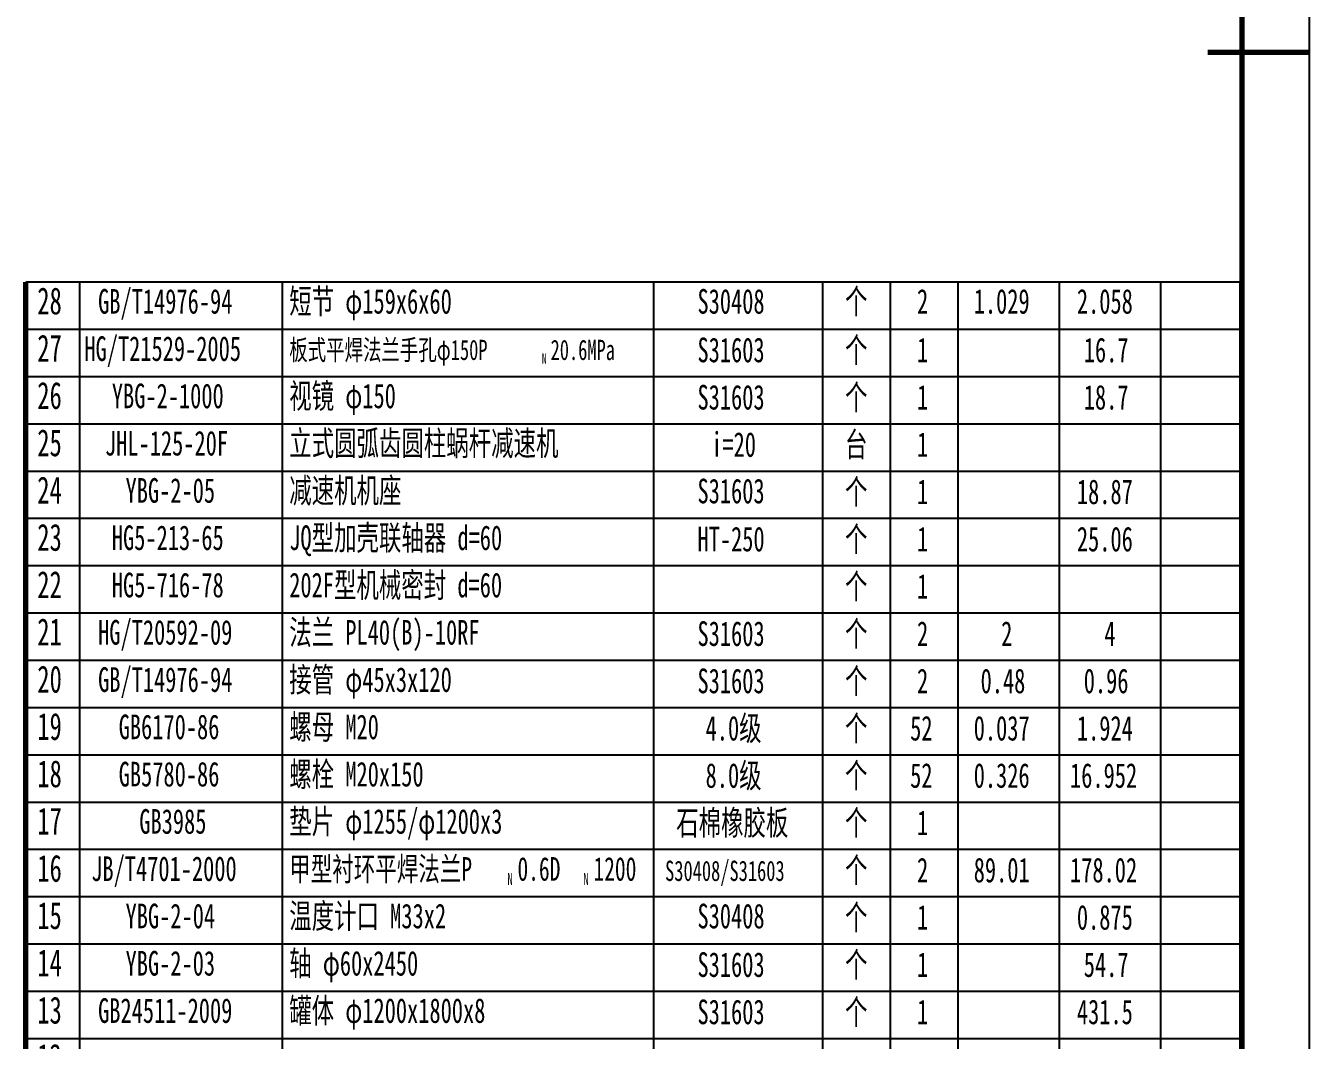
# Model space of a CAD drawing. Header units: millimetres. Extents: x -3150 to 3150, y -4455 to 4455.
# Drawn here: x 300 to 3150, y -2193 to 60 of the extents above; entities that cross this region are included whole.
import ezdxf

# ---------------------------------------------------------------- set-up
doc = ezdxf.new("R2010")
doc.units = ezdxf.units.MM
doc.layers.add('CAXA0', color=7, linetype='Continuous', lineweight=70)
doc.layers.add('CAXA4', color=3, linetype='Continuous', lineweight=25)
doc.styles.add('UserTxtStyle6', font='SIMFANG.TTF', dxfattribs={"width": 0.667})
doc.styles.add('标准', font='SIMFANG.TTF', dxfattribs={"width": 0.667})

# ---------------------------------------------------------------- blocks, each defined once
blk = doc.blocks.new('CAXBLOCK31')
at = {"layer": 'CAXA4', "attachment_point": 1, "style": '标准'}
for s, insert, char_height in [('\\fFangSong_GB2312|b0|i0|p34;甲型衬环平焊法兰P', (885.2, -1786.5), 52.5), ('\\fFangSong_GB2312|b0|i0|p34;0.6D', (1391.9, -1786.5), 52.5), ('\\fFangSong_GB2312|b0|i0|p34;1200', (1560.6, -1786.5), 52.5), ('\\fFangSong_GB2312|b0|i0|p34;N', (1369.4, -1821.9), 26.25), ('\\fFangSong_GB2312|b0|i0|p34;N', (1538.1, -1821.9), 26.25)]:
    blk.add_mtext(s, dxfattribs=dict(at, insert=insert, char_height=char_height))
blk = doc.blocks.new('CAXBLOCK32')
at = {"layer": 'CAXA4', "attachment_point": 1, "style": '标准'}
for s, insert, char_height in [('\\fFangSong_GB2312|b0|i0|p34;板式平焊法兰手孔φ150P', (885.2, -637.6), 45), ('\\fFangSong_GB2312|b0|i0|p34;20.6MPa', (1465.4, -637.6), 45), ('\\fFangSong_GB2312|b0|i0|p34;N', (1446.1, -667.9), 22.5)]:
    blk.add_mtext(s, dxfattribs=dict(at, insert=insert, char_height=char_height))
blk = doc.blocks.new('CAXBLOCK33', base_point=(3000, -4304.9))
at = {"layer": 'CAXA0', "color": 0, "linetype": 'Continuous', "lineweight": 25}
blk.add_line((3150, 4455.1), (3150, -4454.9), dxfattribs=at)
at = {"layer": 'CAXA0', "color": 0, "linetype": 'Continuous', "lineweight": 70}
for p, q in [((3000, 4305.1), (3000, -4304.9)), ((3150, 0.1), (2925, 0.1))]:
    blk.add_line(p, q, dxfattribs=at)
blk = doc.blocks.new('CAXBLOCK158', base_point=(300, -2294.9))
at = {"layer": 'CAXA0', "color": 0, "linetype": 'Continuous', "lineweight": 25}
for p, q in [((3000, -2189.9), (300, -2189.9)), ((420, -2294.9), (420, -2189.9)), ((870, -2294.9), (870, -2189.9)), ((1695, -2294.9), (1695, -2189.9)), ((2070, -2294.9), (2070, -2189.9)), ((2220, -2294.9), (2220, -2189.9)), ((2370, -2294.9), (2370, -2189.9)), ((2595, -2294.9), (2595, -2189.9)), ((2820, -2294.9), (2820, -2189.9)), ((3000, -2294.9), (300, -2294.9))]:
    blk.add_line(p, q, dxfattribs=at)
at = {"layer": 'CAXA0', "color": 0, "linetype": 'Continuous', "lineweight": 70}
for p, q in [((300, -2294.9), (300, -2189.9)), ((3000, -2294.9), (3000, -2189.9))]:
    blk.add_line(p, q, dxfattribs=at)
at = {"layer": 'CAXA0', "color": 0, "linetype": 'Continuous', "lineweight": 25, "insert": (325.8, -2201.3), "char_height": 60, "attachment_point": 1, "style": 'UserTxtStyle6'}
blk.add_mtext('\\fFangSong_GB2312|b0|i0|p34;12', dxfattribs=at)
blk = doc.blocks.new('CAXBLOCK159', base_point=(300, -2189.9))
at = {"layer": 'CAXA0', "color": 0, "linetype": 'Continuous', "lineweight": 25}
for p, q in [((3000, -2084.9), (300, -2084.9)), ((420, -2189.9), (420, -2084.9)), ((870, -2189.9), (870, -2084.9)), ((1695, -2189.9), (1695, -2084.9)), ((2070, -2189.9), (2070, -2084.9)), ((2220, -2189.9), (2220, -2084.9)), ((2370, -2189.9), (2370, -2084.9)), ((2595, -2189.9), (2595, -2084.9)), ((2820, -2189.9), (2820, -2084.9)), ((3000, -2189.9), (300, -2189.9))]:
    blk.add_line(p, q, dxfattribs=at)
at = {"layer": 'CAXA0', "color": 0, "linetype": 'Continuous', "lineweight": 70}
for p, q in [((300, -2189.9), (300, -2084.9)), ((3000, -2189.9), (3000, -2084.9))]:
    blk.add_line(p, q, dxfattribs=at)
at = {"layer": 'CAXA0', "color": 0, "linetype": 'Continuous', "lineweight": 25, "insert": (325.8, -2096.3), "char_height": 60, "attachment_point": 1, "style": 'UserTxtStyle6'}
blk.add_mtext('\\fFangSong_GB2312|b0|i0|p34;13', dxfattribs=at)
blk = doc.blocks.new('CAXBLOCK160', base_point=(300, -2084.9))
at = {"layer": 'CAXA0', "color": 0, "linetype": 'Continuous', "lineweight": 25}
for p, q in [((3000, -1979.9), (300, -1979.9)), ((420, -2084.9), (420, -1979.9)), ((870, -2084.9), (870, -1979.9)), ((1695, -2084.9), (1695, -1979.9)), ((2070, -2084.9), (2070, -1979.9)), ((2220, -2084.9), (2220, -1979.9)), ((2370, -2084.9), (2370, -1979.9)), ((2595, -2084.9), (2595, -1979.9)), ((2820, -2084.9), (2820, -1979.9)), ((3000, -2084.9), (300, -2084.9))]:
    blk.add_line(p, q, dxfattribs=at)
at = {"layer": 'CAXA0', "color": 0, "linetype": 'Continuous', "lineweight": 70}
for p, q in [((300, -2084.9), (300, -1979.9)), ((3000, -2084.9), (3000, -1979.9))]:
    blk.add_line(p, q, dxfattribs=at)
at = {"layer": 'CAXA0', "color": 0, "linetype": 'Continuous', "lineweight": 25, "insert": (325.8, -1991.3), "char_height": 60, "attachment_point": 1, "style": 'UserTxtStyle6'}
blk.add_mtext('\\fFangSong_GB2312|b0|i0|p34;14', dxfattribs=at)
blk = doc.blocks.new('CAXBLOCK161', base_point=(300, -1979.9))
at = {"layer": 'CAXA0', "color": 0, "linetype": 'Continuous', "lineweight": 25}
for p, q in [((3000, -1874.9), (300, -1874.9)), ((420, -1979.9), (420, -1874.9)), ((870, -1979.9), (870, -1874.9)), ((1695, -1979.9), (1695, -1874.9)), ((2070, -1979.9), (2070, -1874.9)), ((2220, -1979.9), (2220, -1874.9)), ((2370, -1979.9), (2370, -1874.9)), ((2595, -1979.9), (2595, -1874.9)), ((2820, -1979.9), (2820, -1874.9)), ((3000, -1979.9), (300, -1979.9))]:
    blk.add_line(p, q, dxfattribs=at)
at = {"layer": 'CAXA0', "color": 0, "linetype": 'Continuous', "lineweight": 70}
for p, q in [((300, -1979.9), (300, -1874.9)), ((3000, -1979.9), (3000, -1874.9))]:
    blk.add_line(p, q, dxfattribs=at)
at = {"layer": 'CAXA0', "color": 0, "linetype": 'Continuous', "lineweight": 25, "insert": (325.8, -1886.3), "char_height": 60, "attachment_point": 1, "style": 'UserTxtStyle6'}
blk.add_mtext('\\fFangSong_GB2312|b0|i0|p34;15', dxfattribs=at)
blk = doc.blocks.new('CAXBLOCK162', base_point=(300, -1874.9))
at = {"layer": 'CAXA0', "color": 0, "linetype": 'Continuous', "lineweight": 25}
for p, q in [((3000, -1769.9), (300, -1769.9)), ((420, -1874.9), (420, -1769.9)), ((870, -1874.9), (870, -1769.9)), ((1695, -1874.9), (1695, -1769.9)), ((2070, -1874.9), (2070, -1769.9)), ((2220, -1874.9), (2220, -1769.9)), ((2370, -1874.9), (2370, -1769.9)), ((2595, -1874.9), (2595, -1769.9)), ((2820, -1874.9), (2820, -1769.9)), ((3000, -1874.9), (300, -1874.9))]:
    blk.add_line(p, q, dxfattribs=at)
at = {"layer": 'CAXA0', "color": 0, "linetype": 'Continuous', "lineweight": 70}
for p, q in [((300, -1874.9), (300, -1769.9)), ((3000, -1874.9), (3000, -1769.9))]:
    blk.add_line(p, q, dxfattribs=at)
at = {"layer": 'CAXA0', "color": 0, "linetype": 'Continuous', "lineweight": 25, "insert": (325.8, -1781.3), "char_height": 60, "attachment_point": 1, "style": 'UserTxtStyle6'}
blk.add_mtext('\\fFangSong_GB2312|b0|i0|p34;16', dxfattribs=at)
blk = doc.blocks.new('CAXBLOCK163', base_point=(300, -1769.9))
at = {"layer": 'CAXA0', "color": 0, "linetype": 'Continuous', "lineweight": 25}
for p, q in [((3000, -1664.9), (300, -1664.9)), ((420, -1769.9), (420, -1664.9)), ((870, -1769.9), (870, -1664.9)), ((1695, -1769.9), (1695, -1664.9)), ((2070, -1769.9), (2070, -1664.9)), ((2220, -1769.9), (2220, -1664.9)), ((2370, -1769.9), (2370, -1664.9)), ((2595, -1769.9), (2595, -1664.9)), ((2820, -1769.9), (2820, -1664.9)), ((3000, -1769.9), (300, -1769.9))]:
    blk.add_line(p, q, dxfattribs=at)
at = {"layer": 'CAXA0', "color": 0, "linetype": 'Continuous', "lineweight": 70}
for p, q in [((300, -1769.9), (300, -1664.9)), ((3000, -1769.9), (3000, -1664.9))]:
    blk.add_line(p, q, dxfattribs=at)
at = {"layer": 'CAXA0', "color": 0, "linetype": 'Continuous', "lineweight": 25, "insert": (325.8, -1676.3), "char_height": 60, "attachment_point": 1, "style": 'UserTxtStyle6'}
blk.add_mtext('\\fFangSong_GB2312|b0|i0|p34;17', dxfattribs=at)
blk = doc.blocks.new('CAXBLOCK164', base_point=(300, -1664.9))
at = {"layer": 'CAXA0', "color": 0, "linetype": 'Continuous', "lineweight": 25}
for p, q in [((3000, -1559.9), (300, -1559.9)), ((420, -1664.9), (420, -1559.9)), ((870, -1664.9), (870, -1559.9)), ((1695, -1664.9), (1695, -1559.9)), ((2070, -1664.9), (2070, -1559.9)), ((2220, -1664.9), (2220, -1559.9)), ((2370, -1664.9), (2370, -1559.9)), ((2595, -1664.9), (2595, -1559.9)), ((2820, -1664.9), (2820, -1559.9)), ((3000, -1664.9), (300, -1664.9))]:
    blk.add_line(p, q, dxfattribs=at)
at = {"layer": 'CAXA0', "color": 0, "linetype": 'Continuous', "lineweight": 70}
for p, q in [((300, -1664.9), (300, -1559.9)), ((3000, -1664.9), (3000, -1559.9))]:
    blk.add_line(p, q, dxfattribs=at)
at = {"layer": 'CAXA0', "color": 0, "linetype": 'Continuous', "lineweight": 25, "insert": (325.8, -1571.3), "char_height": 60, "attachment_point": 1, "style": 'UserTxtStyle6'}
blk.add_mtext('\\fFangSong_GB2312|b0|i0|p34;18', dxfattribs=at)
blk = doc.blocks.new('CAXBLOCK165', base_point=(300, -1559.9))
at = {"layer": 'CAXA0', "color": 0, "linetype": 'Continuous', "lineweight": 25}
for p, q in [((3000, -1454.9), (300, -1454.9)), ((420, -1559.9), (420, -1454.9)), ((870, -1559.9), (870, -1454.9)), ((1695, -1559.9), (1695, -1454.9)), ((2070, -1559.9), (2070, -1454.9)), ((2220, -1559.9), (2220, -1454.9)), ((2370, -1559.9), (2370, -1454.9)), ((2595, -1559.9), (2595, -1454.9)), ((2820, -1559.9), (2820, -1454.9)), ((3000, -1559.9), (300, -1559.9))]:
    blk.add_line(p, q, dxfattribs=at)
at = {"layer": 'CAXA0', "color": 0, "linetype": 'Continuous', "lineweight": 70}
for p, q in [((300, -1559.9), (300, -1454.9)), ((3000, -1559.9), (3000, -1454.9))]:
    blk.add_line(p, q, dxfattribs=at)
at = {"layer": 'CAXA0', "color": 0, "linetype": 'Continuous', "lineweight": 25, "insert": (325.8, -1466.3), "char_height": 60, "attachment_point": 1, "style": 'UserTxtStyle6'}
blk.add_mtext('\\fFangSong_GB2312|b0|i0|p34;19', dxfattribs=at)
blk = doc.blocks.new('CAXBLOCK166', base_point=(300, -1454.9))
at = {"layer": 'CAXA0', "color": 0, "linetype": 'Continuous', "lineweight": 25}
for p, q in [((3000, -1349.9), (300, -1349.9)), ((420, -1454.9), (420, -1349.9)), ((870, -1454.9), (870, -1349.9)), ((1695, -1454.9), (1695, -1349.9)), ((2070, -1454.9), (2070, -1349.9)), ((2220, -1454.9), (2220, -1349.9)), ((2370, -1454.9), (2370, -1349.9)), ((2595, -1454.9), (2595, -1349.9)), ((2820, -1454.9), (2820, -1349.9)), ((3000, -1454.9), (300, -1454.9))]:
    blk.add_line(p, q, dxfattribs=at)
at = {"layer": 'CAXA0', "color": 0, "linetype": 'Continuous', "lineweight": 70}
for p, q in [((300, -1454.9), (300, -1349.9)), ((3000, -1454.9), (3000, -1349.9))]:
    blk.add_line(p, q, dxfattribs=at)
at = {"layer": 'CAXA0', "color": 0, "linetype": 'Continuous', "lineweight": 25, "insert": (325.8, -1361.3), "char_height": 60, "attachment_point": 1, "style": 'UserTxtStyle6'}
blk.add_mtext('\\fFangSong_GB2312|b0|i0|p34;20', dxfattribs=at)
blk = doc.blocks.new('CAXBLOCK167', base_point=(300, -1349.9))
at = {"layer": 'CAXA0', "color": 0, "linetype": 'Continuous', "lineweight": 25}
for p, q in [((3000, -1244.9), (300, -1244.9)), ((420, -1349.9), (420, -1244.9)), ((870, -1349.9), (870, -1244.9)), ((1695, -1349.9), (1695, -1244.9)), ((2070, -1349.9), (2070, -1244.9)), ((2220, -1349.9), (2220, -1244.9)), ((2370, -1349.9), (2370, -1244.9)), ((2595, -1349.9), (2595, -1244.9)), ((2820, -1349.9), (2820, -1244.9)), ((3000, -1349.9), (300, -1349.9))]:
    blk.add_line(p, q, dxfattribs=at)
at = {"layer": 'CAXA0', "color": 0, "linetype": 'Continuous', "lineweight": 70}
for p, q in [((300, -1349.9), (300, -1244.9)), ((3000, -1349.9), (3000, -1244.9))]:
    blk.add_line(p, q, dxfattribs=at)
at = {"layer": 'CAXA0', "color": 0, "linetype": 'Continuous', "lineweight": 25, "insert": (325.8, -1256.3), "char_height": 60, "attachment_point": 1, "style": 'UserTxtStyle6'}
blk.add_mtext('\\fFangSong_GB2312|b0|i0|p34;21', dxfattribs=at)
blk = doc.blocks.new('CAXBLOCK168', base_point=(300, -1244.9))
at = {"layer": 'CAXA0', "color": 0, "linetype": 'Continuous', "lineweight": 25}
for p, q in [((3000, -1139.9), (300, -1139.9)), ((420, -1244.9), (420, -1139.9)), ((870, -1244.9), (870, -1139.9)), ((1695, -1244.9), (1695, -1139.9)), ((2070, -1244.9), (2070, -1139.9)), ((2220, -1244.9), (2220, -1139.9)), ((2370, -1244.9), (2370, -1139.9)), ((2595, -1244.9), (2595, -1139.9)), ((2820, -1244.9), (2820, -1139.9)), ((3000, -1244.9), (300, -1244.9))]:
    blk.add_line(p, q, dxfattribs=at)
at = {"layer": 'CAXA0', "color": 0, "linetype": 'Continuous', "lineweight": 70}
for p, q in [((300, -1244.9), (300, -1139.9)), ((3000, -1244.9), (3000, -1139.9))]:
    blk.add_line(p, q, dxfattribs=at)
at = {"layer": 'CAXA0', "color": 0, "linetype": 'Continuous', "lineweight": 25, "insert": (325.8, -1151.3), "char_height": 60, "attachment_point": 1, "style": 'UserTxtStyle6'}
blk.add_mtext('\\fFangSong_GB2312|b0|i0|p34;22', dxfattribs=at)
blk = doc.blocks.new('CAXBLOCK169', base_point=(300, -1139.9))
at = {"layer": 'CAXA0', "color": 0, "linetype": 'Continuous', "lineweight": 25}
for p, q in [((3000, -1034.9), (300, -1034.9)), ((420, -1139.9), (420, -1034.9)), ((870, -1139.9), (870, -1034.9)), ((1695, -1139.9), (1695, -1034.9)), ((2070, -1139.9), (2070, -1034.9)), ((2220, -1139.9), (2220, -1034.9)), ((2370, -1139.9), (2370, -1034.9)), ((2595, -1139.9), (2595, -1034.9)), ((2820, -1139.9), (2820, -1034.9)), ((3000, -1139.9), (300, -1139.9))]:
    blk.add_line(p, q, dxfattribs=at)
at = {"layer": 'CAXA0', "color": 0, "linetype": 'Continuous', "lineweight": 70}
for p, q in [((300, -1139.9), (300, -1034.9)), ((3000, -1139.9), (3000, -1034.9))]:
    blk.add_line(p, q, dxfattribs=at)
at = {"layer": 'CAXA0', "color": 0, "linetype": 'Continuous', "lineweight": 25, "insert": (325.8, -1046.3), "char_height": 60, "attachment_point": 1, "style": 'UserTxtStyle6'}
blk.add_mtext('\\fFangSong_GB2312|b0|i0|p34;23', dxfattribs=at)
blk = doc.blocks.new('CAXBLOCK170', base_point=(300, -1034.9))
at = {"layer": 'CAXA0', "color": 0, "linetype": 'Continuous', "lineweight": 25}
for p, q in [((3000, -929.9), (300, -929.9)), ((420, -1034.9), (420, -929.9)), ((870, -1034.9), (870, -929.9)), ((1695, -1034.9), (1695, -929.9)), ((2070, -1034.9), (2070, -929.9)), ((2220, -1034.9), (2220, -929.9)), ((2370, -1034.9), (2370, -929.9)), ((2595, -1034.9), (2595, -929.9)), ((2820, -1034.9), (2820, -929.9)), ((3000, -1034.9), (300, -1034.9))]:
    blk.add_line(p, q, dxfattribs=at)
at = {"layer": 'CAXA0', "color": 0, "linetype": 'Continuous', "lineweight": 70}
for p, q in [((300, -1034.9), (300, -929.9)), ((3000, -1034.9), (3000, -929.9))]:
    blk.add_line(p, q, dxfattribs=at)
at = {"layer": 'CAXA0', "color": 0, "linetype": 'Continuous', "lineweight": 25, "insert": (325.8, -941.3), "char_height": 60, "attachment_point": 1, "style": 'UserTxtStyle6'}
blk.add_mtext('\\fFangSong_GB2312|b0|i0|p34;24', dxfattribs=at)
blk = doc.blocks.new('CAXBLOCK171', base_point=(300, -929.9))
at = {"layer": 'CAXA0', "color": 0, "linetype": 'Continuous', "lineweight": 25}
for p, q in [((3000, -824.9), (300, -824.9)), ((420, -929.9), (420, -824.9)), ((870, -929.9), (870, -824.9)), ((1695, -929.9), (1695, -824.9)), ((2070, -929.9), (2070, -824.9)), ((2220, -929.9), (2220, -824.9)), ((2370, -929.9), (2370, -824.9)), ((2595, -929.9), (2595, -824.9)), ((2820, -929.9), (2820, -824.9)), ((3000, -929.9), (300, -929.9))]:
    blk.add_line(p, q, dxfattribs=at)
at = {"layer": 'CAXA0', "color": 0, "linetype": 'Continuous', "lineweight": 70}
for p, q in [((300, -929.9), (300, -824.9)), ((3000, -929.9), (3000, -824.9))]:
    blk.add_line(p, q, dxfattribs=at)
at = {"layer": 'CAXA0', "color": 0, "linetype": 'Continuous', "lineweight": 25, "insert": (325.8, -836.3), "char_height": 60, "attachment_point": 1, "style": 'UserTxtStyle6'}
blk.add_mtext('\\fFangSong_GB2312|b0|i0|p34;25', dxfattribs=at)
blk = doc.blocks.new('CAXBLOCK172', base_point=(300, -824.9))
at = {"layer": 'CAXA0', "color": 0, "linetype": 'Continuous', "lineweight": 25}
for p, q in [((3000, -719.9), (300, -719.9)), ((420, -824.9), (420, -719.9)), ((870, -824.9), (870, -719.9)), ((1695, -824.9), (1695, -719.9)), ((2070, -824.9), (2070, -719.9)), ((2220, -824.9), (2220, -719.9)), ((2370, -824.9), (2370, -719.9)), ((2595, -824.9), (2595, -719.9)), ((2820, -824.9), (2820, -719.9)), ((3000, -824.9), (300, -824.9))]:
    blk.add_line(p, q, dxfattribs=at)
at = {"layer": 'CAXA0', "color": 0, "linetype": 'Continuous', "lineweight": 70}
for p, q in [((300, -824.9), (300, -719.9)), ((3000, -824.9), (3000, -719.9))]:
    blk.add_line(p, q, dxfattribs=at)
at = {"layer": 'CAXA0', "color": 0, "linetype": 'Continuous', "lineweight": 25, "insert": (325.8, -731.3), "char_height": 60, "attachment_point": 1, "style": 'UserTxtStyle6'}
blk.add_mtext('\\fFangSong_GB2312|b0|i0|p34;26', dxfattribs=at)
blk = doc.blocks.new('CAXBLOCK173', base_point=(300, -719.9))
at = {"layer": 'CAXA0', "color": 0, "linetype": 'Continuous', "lineweight": 25}
for p, q in [((3000, -614.9), (300, -614.9)), ((420, -719.9), (420, -614.9)), ((870, -719.9), (870, -614.9)), ((1695, -719.9), (1695, -614.9)), ((2070, -719.9), (2070, -614.9)), ((2220, -719.9), (2220, -614.9)), ((2370, -719.9), (2370, -614.9)), ((2595, -719.9), (2595, -614.9)), ((2820, -719.9), (2820, -614.9)), ((3000, -719.9), (300, -719.9))]:
    blk.add_line(p, q, dxfattribs=at)
at = {"layer": 'CAXA0', "color": 0, "linetype": 'Continuous', "lineweight": 70}
for p, q in [((300, -719.9), (300, -614.9)), ((3000, -719.9), (3000, -614.9))]:
    blk.add_line(p, q, dxfattribs=at)
at = {"layer": 'CAXA0', "color": 0, "linetype": 'Continuous', "lineweight": 25, "insert": (325.8, -626.3), "char_height": 60, "attachment_point": 1, "style": 'UserTxtStyle6'}
blk.add_mtext('\\fFangSong_GB2312|b0|i0|p34;27', dxfattribs=at)
blk = doc.blocks.new('CAXBLOCK174', base_point=(300, -614.9))
at = {"layer": 'CAXA0', "color": 0, "linetype": 'Continuous', "lineweight": 25}
for p, q in [((3000, -509.9), (300, -509.9)), ((420, -614.9), (420, -509.9)), ((870, -614.9), (870, -509.9)), ((1695, -614.9), (1695, -509.9)), ((2070, -614.9), (2070, -509.9)), ((2220, -614.9), (2220, -509.9)), ((2370, -614.9), (2370, -509.9)), ((2595, -614.9), (2595, -509.9)), ((2820, -614.9), (2820, -509.9)), ((3000, -614.9), (300, -614.9))]:
    blk.add_line(p, q, dxfattribs=at)
at = {"layer": 'CAXA0', "color": 0, "linetype": 'Continuous', "lineweight": 70}
for p, q in [((300, -614.9), (300, -509.9)), ((3000, -614.9), (3000, -509.9))]:
    blk.add_line(p, q, dxfattribs=at)
at = {"layer": 'CAXA0', "color": 0, "linetype": 'Continuous', "lineweight": 25, "insert": (325.8, -521.3), "char_height": 60, "attachment_point": 1, "style": 'UserTxtStyle6'}
blk.add_mtext('\\fFangSong_GB2312|b0|i0|p34;28', dxfattribs=at)

msp = doc.modelspace()

# ---------------------------------------------------------------- block references
at = {"layer": 'CAXA0', "linetype": 'Continuous', "lineweight": 70}
msp.add_blockref('CAXBLOCK33', (2999.98, -4304.94), dxfattribs=at)
at = {"layer": 'CAXA0', "linetype": 'Continuous', "lineweight": 18}
for name, p in [('CAXBLOCK174', (299.98, -614.94)), ('CAXBLOCK173', (299.98, -719.94)), ('CAXBLOCK172', (299.98, -824.94)), ('CAXBLOCK171', (299.98, -929.94)), ('CAXBLOCK170', (299.98, -1034.94)), ('CAXBLOCK169', (299.98, -1139.94)), ('CAXBLOCK168', (299.98, -1244.94)), ('CAXBLOCK167', (299.98, -1349.94)), ('CAXBLOCK166', (299.98, -1454.94)), ('CAXBLOCK165', (299.98, -1559.94)), ('CAXBLOCK164', (299.98, -1664.94)), ('CAXBLOCK163', (299.98, -1769.94)), ('CAXBLOCK162', (299.98, -1874.94)), ('CAXBLOCK161', (299.98, -1979.94)), ('CAXBLOCK160', (299.98, -2084.94)), ('CAXBLOCK159', (299.98, -2189.94)), ('CAXBLOCK158', (299.98, -2294.94))]:
    msp.add_blockref(name, p, dxfattribs=at)
at = {"layer": 'CAXA4', "linetype": 'Continuous', "lineweight": 25}
for name in ['CAXBLOCK32', 'CAXBLOCK31']:
    msp.add_blockref(name, (0, 0), dxfattribs=at)

# ---------------------------------------------------------------- texts
at = {"layer": 'CAXA4', "linetype": 'Continuous', "lineweight": 25, "attachment_point": 1, "style": '标准'}
for s, insert, char_height in [('\\fFangSong_GB2312|b0|i0|p34;GB/T14976-94', (460.8, -524.96), 54.75), ('\\fFangSong_GB2312|b0|i0|p34;短节 φ159x6x60', (885.16, -524.96), 54.75), ('\\fFangSong_GB2312|b0|i0|p34;S30408', (1791.55, -524.96), 54.75), ('\\fFangSong_GB2312|b0|i0|p34;个', (2119.09, -524.96), 54.75), ('\\fFangSong_GB2312|b0|i0|p34;2', (2279, -524.96), 54.75), ('\\fFangSong_GB2312|b0|i0|p34;1.029', (2404.85, -524.96), 54.75), ('\\fFangSong_GB2312|b0|i0|p34;2.058', (2633.93, -524.96), 54.75), ('\\fFangSong_GB2312|b0|i0|p34;HG/T21529-2005', (430.31, -629.95), 54.75), ('\\fFangSong_GB2312|b0|i0|p34;个', (2119.09, -632.86), 54.75), ('\\fFangSong_GB2312|b0|i0|p34;S31603', (1791.55, -632.86), 54.75), ('\\fFangSong_GB2312|b0|i0|p34;1', (2279, -632.86), 54.75), ('\\fFangSong_GB2312|b0|i0|p34;16.7', (2649.17, -632.86), 54.75), ('\\fFangSong_GB2312|b0|i0|p34;YBG-2-1000', (491.29, -734.93), 54.75), ('\\fFangSong_GB2312|b0|i0|p34;视镜 φ150', (885.16, -734.93), 54.75), ('\\fFangSong_GB2312|b0|i0|p34;S31603', (1791.55, -737.86), 54.75), ('\\fFangSong_GB2312|b0|i0|p34;个', (2119.09, -737.86), 54.75), ('\\fFangSong_GB2312|b0|i0|p34;1', (2279, -737.86), 54.75), ('\\fFangSong_GB2312|b0|i0|p34;18.7', (2649.17, -737.86), 54.75), ('\\fFangSong_GB2312|b0|i0|p34;JHL-125-20F', (476.04, -839.93), 54.75), ('\\fFangSong_GB2312|b0|i0|p34;立式圆弧齿圆柱蜗杆减速机', (885.16, -839.93), 54.75), ('\\fFangSong_GB2312|b0|i0|p34;i=20', (1822.04, -842.86), 54.75), ('\\fFangSong_GB2312|b0|i0|p34;台', (2119.09, -842.86), 54.75), ('\\fFangSong_GB2312|b0|i0|p34;1', (2279, -842.86), 54.75), ('\\fFangSong_GB2312|b0|i0|p34;减速机机座', (885.16, -944.93), 54.75), ('\\fFangSong_GB2312|b0|i0|p34;个', (2119.09, -947.86), 54.75), ('\\fFangSong_GB2312|b0|i0|p34;YBG-2-05', (521.78, -944.93), 54.75), ('\\fFangSong_GB2312|b0|i0|p34;S31603', (1791.55, -946.16), 54.75), ('\\fFangSong_GB2312|b0|i0|p34;1', (2279, -947.86), 54.75), ('\\fFangSong_GB2312|b0|i0|p34;18.87', (2633.93, -947.86), 54.75), ('\\fFangSong_GB2312|b0|i0|p34;HG5-213-65', (491.29, -1049.93), 54.75), ('\\fFangSong_GB2312|b0|i0|p34;JQ型加壳联轴器 d=60', (885.16, -1049.93), 54.75), ('\\fFangSong_GB2312|b0|i0|p34;HT-250', (1791.55, -1052.86), 54.75), ('\\fFangSong_GB2312|b0|i0|p34;个', (2119.09, -1052.86), 54.75), ('\\fFangSong_GB2312|b0|i0|p34;1', (2279, -1052.86), 54.75), ('\\fFangSong_GB2312|b0|i0|p34;25.06', (2633.93, -1052.86), 54.75), ('\\fFangSong_GB2312|b0|i0|p34;HG5-716-78', (491.29, -1154.93), 54.75), ('\\fFangSong_GB2312|b0|i0|p34;202F型机械密封 d=60', (885.16, -1154.93), 54.75), ('\\fFangSong_GB2312|b0|i0|p34;个', (2119.09, -1157.86), 54.75), ('\\fFangSong_GB2312|b0|i0|p34;1', (2279, -1157.86), 54.75), ('\\fFangSong_GB2312|b0|i0|p34;法兰 PL40(B)-10RF', (885.16, -1259.93), 54.75), ('\\fFangSong_GB2312|b0|i0|p34;HG/T20592-09', (460.8, -1259.93), 54.75), ('\\fFangSong_GB2312|b0|i0|p34;S31603', (1791.55, -1262.86), 54.75), ('\\fFangSong_GB2312|b0|i0|p34;个', (2119.09, -1262.86), 54.75), ('\\fFangSong_GB2312|b0|i0|p34;2', (2279, -1262.86), 54.75), ('\\fFangSong_GB2312|b0|i0|p34;2', (2465.83, -1262.86), 54.75), ('\\fFangSong_GB2312|b0|i0|p34;4', (2694.91, -1262.86), 54.75), ('\\fFangSong_GB2312|b0|i0|p34;GB/T14976-94', (460.8, -1364.93), 54.75), ('\\fFangSong_GB2312|b0|i0|p34;接管 φ45x3x120', (885.16, -1364.93), 54.75), ('\\fFangSong_GB2312|b0|i0|p34;S31603', (1791.55, -1367.86), 54.75), ('\\fFangSong_GB2312|b0|i0|p34;个', (2119.09, -1367.86), 54.75), ('\\fFangSong_GB2312|b0|i0|p34;2', (2279, -1367.86), 54.75), ('\\fFangSong_GB2312|b0|i0|p34;0.48', (2420.09, -1367.86), 54.75), ('\\fFangSong_GB2312|b0|i0|p34;0.96', (2649.17, -1367.86), 54.75), ('\\fFangSong_GB2312|b0|i0|p34;GB6170-86', (506.53, -1469.93), 54.75), ('\\fFangSong_GB2312|b0|i0|p34;螺母 M20', (885.16, -1469.93), 54.75), ('\\fFangSong_GB2312|b0|i0|p34;4.0级', (1809.54, -1472.86), 54.75), ('\\fFangSong_GB2312|b0|i0|p34;个', (2119.09, -1472.86), 54.75), ('\\fFangSong_GB2312|b0|i0|p34;52', (2263.75, -1472.86), 54.75), ('\\fFangSong_GB2312|b0|i0|p34;0.037', (2404.85, -1472.86), 54.75), ('\\fFangSong_GB2312|b0|i0|p34;1.924', (2633.93, -1472.86), 54.75), ('\\fFangSong_GB2312|b0|i0|p34;螺栓 M20x150', (885.16, -1574.93), 54.75), ('\\fFangSong_GB2312|b0|i0|p34;GB5780-86', (506.53, -1574.93), 54.75), ('\\fFangSong_GB2312|b0|i0|p34;8.0级', (1809.54, -1577.86), 54.75), ('\\fFangSong_GB2312|b0|i0|p34;个', (2119.09, -1577.86), 54.75), ('\\fFangSong_GB2312|b0|i0|p34;52', (2263.75, -1577.86), 54.75), ('\\fFangSong_GB2312|b0|i0|p34;0.326', (2404.85, -1577.86), 54.75), ('\\fFangSong_GB2312|b0|i0|p34;16.952', (2618.68, -1577.86), 54.75), ('\\fFangSong_GB2312|b0|i0|p34;GB3985', (552.27, -1679.93), 54.75), ('\\fFangSong_GB2312|b0|i0|p34;垫片 φ1255/φ1200x3', (885.16, -1679.93), 54.75), ('\\fFangSong_GB2312|b0|i0|p34;石棉橡胶板', (1744.26, -1682.86), 54.75), ('\\fFangSong_GB2312|b0|i0|p34;个', (2119.09, -1682.86), 54.75), ('\\fFangSong_GB2312|b0|i0|p34;1', (2279, -1682.86), 54.75), ('\\fFangSong_GB2312|b0|i0|p34;JB/T4701-2000', (445.55, -1784.93), 54.75), ('\\fFangSong_GB2312|b0|i0|p34;S30408/S31603', (1719.64, -1794.54), 45), ('\\fFangSong_GB2312|b0|i0|p34;个', (2119.09, -1787.86), 54.75), ('\\fFangSong_GB2312|b0|i0|p34;2', (2279, -1787.86), 54.75), ('\\fFangSong_GB2312|b0|i0|p34;89.01', (2404.85, -1787.86), 54.75), ('\\fFangSong_GB2312|b0|i0|p34;178.02', (2618.68, -1787.86), 54.75), ('\\fFangSong_GB2312|b0|i0|p34;YBG-2-04', (521.78, -1889.93), 54.75), ('\\fFangSong_GB2312|b0|i0|p34;温度计口 M33x2', (885.16, -1889.93), 54.75), ('\\fFangSong_GB2312|b0|i0|p34;S30408', (1791.55, -1890.09), 54.75), ('\\fFangSong_GB2312|b0|i0|p34;个', (2119.09, -1892.86), 54.75), ('\\fFangSong_GB2312|b0|i0|p34;1', (2279, -1892.86), 54.75), ('\\fFangSong_GB2312|b0|i0|p34;0.875', (2633.93, -1892.86), 54.75), ('\\fFangSong_GB2312|b0|i0|p34;YBG-2-03', (521.78, -1994.93), 54.75), ('\\fFangSong_GB2312|b0|i0|p34;轴 φ60x2450', (885.16, -1994.93), 54.75), ('\\fFangSong_GB2312|b0|i0|p34;个', (2119.09, -1997.86), 54.75), ('\\fFangSong_GB2312|b0|i0|p34;S31603', (1791.55, -1997.86), 54.75), ('\\fFangSong_GB2312|b0|i0|p34;1', (2279, -1997.86), 54.75), ('\\fFangSong_GB2312|b0|i0|p34;54.7', (2649.17, -1997.86), 54.75), ('\\fFangSong_GB2312|b0|i0|p34;GB24511-2009', (460.8, -2099.93), 54.75), ('\\fFangSong_GB2312|b0|i0|p34;罐体 φ1200x1800x8', (885.16, -2099.93), 54.75), ('\\fFangSong_GB2312|b0|i0|p34;S31603', (1791.55, -2102.86), 54.75), ('\\fFangSong_GB2312|b0|i0|p34;个', (2119.09, -2102.86), 54.75), ('\\fFangSong_GB2312|b0|i0|p34;1', (2279, -2102.86), 54.75), ('\\fFangSong_GB2312|b0|i0|p34;431.5', (2633.93, -2102.86), 54.75)]:
    msp.add_mtext(s, dxfattribs=dict(at, insert=insert, char_height=char_height))

doc.saveas('drawing.dxf')
